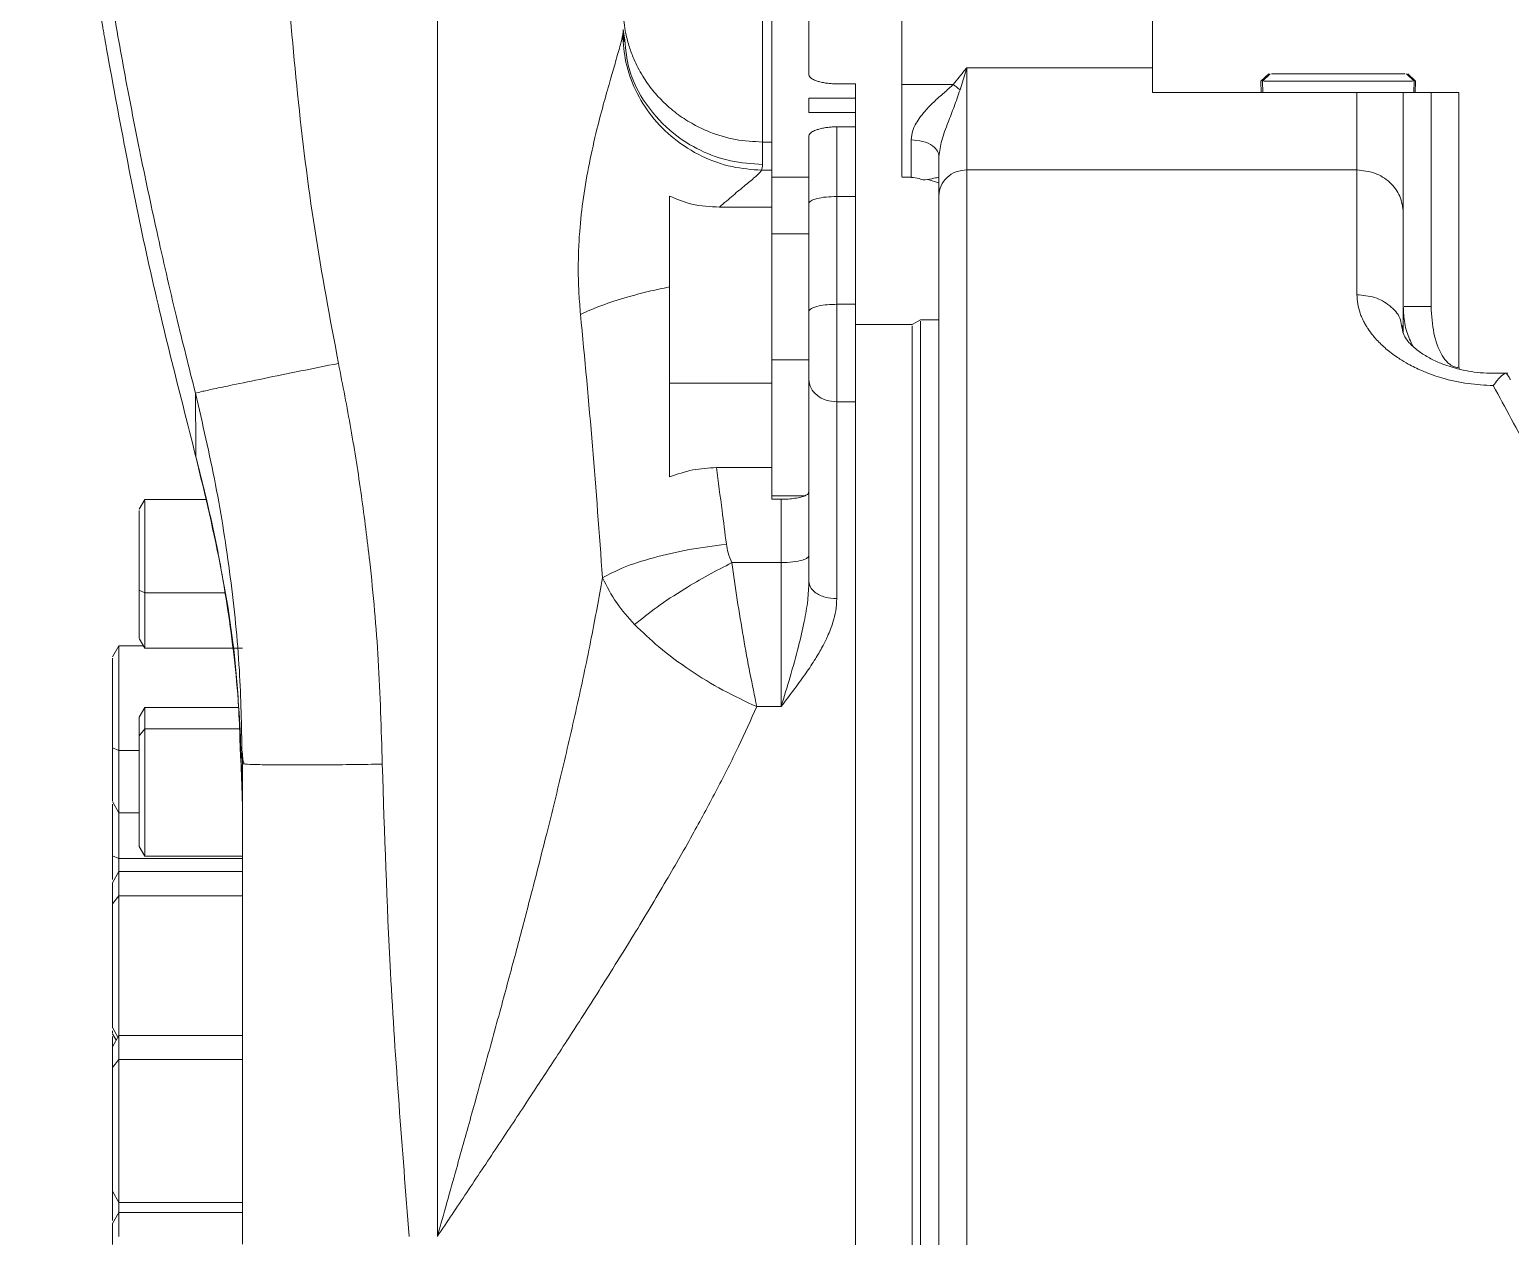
# Model space of a CAD drawing. Header units: millimetres. Extents: x 169 to 14583, y -399 to 10804.
# Drawn here: x 9050.1 to 9209.5, y 2136.5 to 2266.4 of the extents above; entities that cross this region are included whole.
import ezdxf

# ---------------------------------------------------------------- set-up
doc = ezdxf.new("R2010")
doc.units = ezdxf.units.MM
doc.header["$LTSCALE"] = 35

msp = doc.modelspace()

# ---------------------------------------------------------------- linework, layer by layer
at = {"color": 7, "linetype": 'Continuous', "lineweight": 18}
for p, q in [((9170.967, 2288.159), (9170.967, 2262.308)), ((9143.967, 2260.507), (9143.967, 2286.159)), ((9133.967, 2261.547), (9133.967, 2272.212)), ((9114.029, 2265.097), (9113.964, 2266.278)), ((9113.967, 2266.415), (9114.14, 2265.284)), ((9150.241, 2259.936), (9150.967, 2262.308)), ((9150.967, 2262.308), (9170.967, 2262.308)), ((9183.492, 2261.659), (9182.64, 2260.849)), ((9183.636, 2261.659), (9182.8, 2260.849)), ((9199.135, 2260.849), (9198.299, 2261.659)), ((9199.295, 2260.849), (9198.442, 2261.659)), ((9136.967, 2260.58), (9138.967, 2260.58)), ((9138.967, 2259.022), (9138.967, 2260.58)), ((9149.515, 2260.507), (9143.967, 2260.507)), ((9170.967, 2259.659), (9192.967, 2259.659)), ((9182.64, 2260.849), (9182.677, 2259.659)), ((9182.8, 2260.849), (9182.836, 2259.659)), ((9199.098, 2259.659), (9199.135, 2260.849)), ((9199.258, 2259.659), (9199.295, 2260.849)), ((9200.967, 2259.659), (9200.967, 2236.587)), ((9203.967, 2259.659), (9203.967, 2230.104)), ((9138.967, 2259.022), (9133.967, 2259.022)), ((9133.967, 2259.022), (9133.967, 2257.5)), ((9138.967, 2257.5), (9138.967, 2259.022)), ((9138.967, 2257.5), (9133.967, 2257.5)), ((9138.967, 2255.942), (9138.967, 2257.5)), ((9133.967, 2250.524), (9133.967, 2254.975)), ((9138.967, 2255.942), (9136.967, 2255.942)), ((9128.967, 2254.314), (9128.967, 2251.905)), ((9128.967, 2254.314), (9129.967, 2254.314)), ((9129.967, 2254.314), (9129.967, 2251.27)), ((9128.88, 2251.27), (9129.967, 2251.27)), ((9133.967, 2250.524), (9129.967, 2250.524)), ((9143.967, 2250.538), (9144.967, 2250.538)), ((9147.967, 2249.923), (9146.776, 2250.293)), ((9147.967, 2250.535), (9147.809, 2250.497)), ((9150.967, 2251.302), (9192.967, 2251.302)), ((9136.967, 2236.838), (9136.967, 2248.446)), ((9136.967, 2248.446), (9138.967, 2248.446)), ((9138.967, 2236.838), (9138.967, 2248.446)), ((9124.345, 2247.299), (9129.967, 2247.299)), ((9129.967, 2247.299), (9129.967, 2228.341)), ((9129.967, 2244.42), (9133.967, 2244.42)), ((9133.967, 2230.878), (9133.967, 2244.42)), ((9118.967, 2238.708), (9118.967, 2218.248)), ((9136.967, 2236.838), (9138.967, 2236.838)), ((9145.101, 2234.659), (9138.967, 2234.659)), ((9145.967, 2235.159), (9145.096, 2234.656)), ((9147.967, 2235.159), (9145.967, 2235.159)), ((9197.78, 2234.57), (9197.967, 2233.804)), ((9133.967, 2230.878), (9129.967, 2230.878)), ((9203.99, 2229.859), (9203.967, 2230.231)), ((9118.967, 2228.341), (9129.967, 2228.341)), ((9136.967, 2226.349), (9138.967, 2226.349)), ((9124.006, 2219.26), (9129.967, 2219.26)), ((9129.967, 2219.26), (9129.967, 2215.846)), ((9133.967, 2209.788), (9133.967, 2216.698)), ((9062.467, 2215.81), (9061.867, 2214.77)), ((9068.988, 2215.81), (9062.467, 2215.81)), ((9133.565, 2216.226), (9129.967, 2216.226)), ((9129.967, 2215.846), (9130.967, 2215.846)), ((9130.967, 2215.846), (9130.967, 2209.027)), ((9125.681, 2209.027), (9130.967, 2209.027)), ((9061.867, 2206.044), (9062.467, 2205.78)), ((9062.467, 2205.78), (9071.035, 2205.78)), ((9061.867, 2200.849), (9062.467, 2199.81)), ((9059.667, 2200.078), (9058.967, 2198.866)), ((9062.312, 2200.078), (9059.667, 2200.078)), ((9062.467, 2199.81), (9071.842, 2199.81)), ((9071.855, 2199.81), (9072.967, 2199.81)), ((9062.467, 2193.43), (9061.867, 2192.39)), ((9072.522, 2193.43), (9062.467, 2193.43)), ((9128.36, 2193.519), (9130.967, 2193.519)), ((9062.467, 2191.117), (9061.867, 2190.378)), ((9072.625, 2191.117), (9062.467, 2191.117)), ((9058.967, 2189.103), (9059.667, 2188.795)), ((9059.667, 2188.795), (9061.867, 2188.795)), ((9072.967, 2182.971), (9072.808, 2187.978)), ((9072.967, 2187.394), (9072.932, 2188.465)), ((9058.967, 2183.29), (9059.667, 2182.078)), ((9059.667, 2182.078), (9061.867, 2182.078)), ((9061.867, 2178.469), (9062.467, 2177.43)), ((9058.967, 2177.462), (9059.667, 2177.155)), ((9058.967, 2174.894), (9058.967, 2177.462)), ((9059.667, 2177.155), (9072.967, 2177.155)), ((9059.667, 2175.762), (9059.667, 2177.155)), ((9062.467, 2177.43), (9072.967, 2177.43)), ((9059.667, 2175.762), (9058.967, 2174.55)), ((9072.967, 2175.762), (9059.667, 2175.762)), ((9059.667, 2173.16), (9058.967, 2172.298)), ((9072.967, 2173.16), (9059.667, 2173.16)), ((9058.967, 2158.975), (9059.563, 2157.943)), ((9058.967, 2158.287), (9059.364, 2157.599)), ((9059.667, 2158.123), (9058.967, 2156.911)), ((9072.967, 2158.123), (9059.667, 2158.123)), ((9059.667, 2155.521), (9058.967, 2154.659)), ((9072.967, 2155.521), (9059.667, 2155.521)), ((9058.967, 2141.336), (9059.667, 2140.123)), ((9059.667, 2140.123), (9072.967, 2140.123)), ((9059.667, 2139.074), (9058.967, 2137.861)), ((9072.967, 2139.074), (9059.667, 2139.074))]:
    msp.add_line(p, q, dxfattribs=at)
msp.add_arc((9144.967, 2247.507), 3, 72.80815, 90, dxfattribs=at)
for points in [[(9093.967, 2394.018), (9093.967, 2383.442), (9093.967, 2362.29), (9093.967, 2330.315), (9093.967, 2298.201), (9093.967, 2265.962), (9093.967, 2233.636), (9093.967, 2201.258), (9093.967, 2168.858), (9093.967, 2147.276), (9093.967, 2136.485)], [(9150.967, 2251.302), (9150.967, 2251.855), (9150.967, 2252.96), (9150.967, 2255.645), (9150.967, 2258.823), (9150.967, 2261.146), (9150.967, 2262.308)], [(9192.967, 2259.659), (9192.967, 2258.757), (9192.967, 2256.954), (9192.967, 2254.592), (9192.967, 2252.599), (9192.967, 2251.735), (9192.967, 2251.302)], [(9136.967, 2248.446), (9136.967, 2249.08), (9136.967, 2250.349), (9136.967, 2252.298), (9136.967, 2254.205), (9136.967, 2255.363), (9136.967, 2255.942)], [(9147.967, 2248.551), (9148.012, 2248.911), (9148.102, 2249.632), (9148.796, 2250.542), (9149.788, 2251.178), (9150.574, 2251.261), (9150.967, 2251.302)], [(9150.967, 2020.872), (9150.967, 2023.08), (9150.967, 2027.497), (9150.967, 2035.203), (9150.967, 2043.622), (9150.967, 2052.768), (9150.967, 2062.544), (9150.967, 2072.879), (9150.967, 2083.685), (9150.967, 2094.876), (9150.967, 2106.362), (9150.967, 2118.048), (9150.967, 2129.841), (9150.967, 2141.644), (9150.967, 2153.362), (9150.967, 2164.901), (9150.967, 2176.166), (9150.967, 2187.066), (9150.967, 2197.512), (9150.967, 2207.421), (9150.967, 2216.712), (9150.967, 2225.308), (9150.967, 2233.146), (9150.967, 2240.139), (9150.967, 2246.318), (9150.967, 2249.641), (9150.967, 2251.302)], [(9192.967, 2251.302), (9192.967, 2250.033), (9192.967, 2247.496), (9192.967, 2243.007), (9192.967, 2239.587), (9192.967, 2237.877)], [(9192.967, 2251.302), (9193.622, 2251.233), (9194.933, 2251.095), (9196.585, 2250.035), (9197.742, 2248.519), (9197.892, 2247.317), (9197.967, 2246.717)], [(9133.967, 2247.685), (9134.012, 2247.785), (9134.102, 2247.984), (9134.796, 2248.236), (9135.788, 2248.412), (9136.574, 2248.434), (9136.967, 2248.446)], [(9136.967, 2226.349), (9136.967, 2227.009), (9136.967, 2228.331), (9136.967, 2231.005), (9136.967, 2233.929), (9136.967, 2235.868), (9136.967, 2236.838)], [(9133.967, 2228.735), (9134.012, 2228.422), (9134.102, 2227.797), (9134.796, 2227.008), (9135.788, 2226.456), (9136.574, 2226.384), (9136.967, 2226.349)], [(9136.967, 2205.147), (9136.967, 2207.739), (9136.967, 2212.924), (9136.967, 2220.024), (9136.967, 2224.24), (9136.967, 2226.349)], [(9130.967, 2209.027), (9130.967, 2207.708), (9130.967, 2205.071), (9130.967, 2201.022), (9130.967, 2197.077), (9130.967, 2194.705), (9130.967, 2193.519)]]:
    msp.add_open_spline(points, degree=3, dxfattribs=at)
for points, knots in [([(9067.905, 2227.287), (9067.218, 2230.018), (9065.757, 2235.821), (9063.755, 2244.546), (9061.879, 2253.393), (9060.221, 2261.95), (9058.755, 2270.277), (9057.494, 2278.225), (9056.433, 2285.699), (9055.396, 2293.929), (9054.448, 2302.814), (9053.652, 2312.276), (9053.108, 2320.993), (9052.755, 2329.106), (9052.657, 2334.305), (9052.609, 2336.825)], [0, 0, 0, 0, 0.0760812, 0.1616656, 0.2418431, 0.3204312, 0.3971445, 0.4702849, 0.5378442, 0.6010999, 0.6944379, 0.7793906, 0.8580519, 0.9312057, 1, 1, 1, 1]), ([(9083.312, 2230.479), (9082.408, 2235.296), (9080.601, 2244.92), (9078.812, 2259.47), (9077.603, 2274.024), (9076.828, 2291.322), (9076.579, 2311.334), (9076.453, 2326.445), (9076.39, 2333.996)], [0, 0, 0, 0, 0.1408703, 0.2814263, 0.4216432, 0.5615384, 0.7808991, 1, 1, 1, 1]), ([(9058.25, 2264.835), (9058.232, 2264.942), (9058.187, 2265.206), (9058.107, 2265.679), (9058.009, 2266.253), (9057.894, 2266.926), (9057.752, 2267.766), (9057.576, 2268.803), (9057.375, 2269.99), (9057.169, 2271.203), (9056.964, 2272.415), (9056.801, 2273.382), (9056.624, 2274.432), (9056.383, 2275.86), (9056.07, 2277.722), (9055.769, 2279.517), (9055.552, 2280.816), (9055.42, 2281.605), (9055.281, 2282.439), (9055.088, 2283.595), (9054.816, 2285.237), (9054.531, 2286.961), (9054.258, 2288.616), (9053.998, 2290.201), (9053.736, 2291.803), (9053.475, 2293.412), (9053.216, 2295.016), (9052.974, 2296.528), (9052.616, 2298.774), (9052.167, 2301.639), (9051.664, 2304.936), (9051.234, 2307.853), (9050.821, 2310.787), (9050.458, 2313.58), (9050.174, 2316.085), (9050.094, 2317.203), (9050.054, 2317.758)], [0, 0, 0, 0, 0.0045987, 0.0113405, 0.0203183, 0.0292363, 0.0401752, 0.0563152, 0.0736545, 0.090981, 0.1082952, 0.1255967, 0.1325324, 0.1534915, 0.1871171, 0.213174, 0.2318166, 0.2441724, 0.2479924, 0.2687632, 0.2955952, 0.3217165, 0.3471268, 0.3718262, 0.3958145, 0.423173, 0.4495433, 0.4749254, 0.4993188, 0.5652341, 0.6290112, 0.6906477, 0.7501407, 0.8347459, 0.9180347, 1, 1, 1, 1]), ([(9128.967, 2272.628), (9128.967, 2271.178), (9128.967, 2268.279), (9128.967, 2263.89), (9128.967, 2260.22), (9128.967, 2257.428), (9128.967, 2255.414), (9128.967, 2254.681), (9128.967, 2254.314)], [0, 0, 0, 0, 0.1865539, 0.3731079, 0.5596618, 0.7064412, 0.8532206, 1, 1, 1, 1]), ([(9129.967, 2254.314), (9129.967, 2254.807), (9129.967, 2255.792), (9129.967, 2258.714), (9129.967, 2262.151), (9129.967, 2265.751), (9129.967, 2269.227), (9129.967, 2271.494), (9129.967, 2272.628)], [0, 0, 0, 0, 0.1865539, 0.3731079, 0.5596618, 0.7064412, 0.8532206, 1, 1, 1, 1]), ([(9113.967, 2268.824), (9113.986, 2268.269), (9114.018, 2267.319), (9114.258, 2265.883), (9114.598, 2264.578), (9115.175, 2263.034), (9115.996, 2261.447), (9117.109, 2259.877), (9118.399, 2258.469), (9119.866, 2257.235), (9121.511, 2256.188), (9123.549, 2255.229), (9126.036, 2254.472), (9127.999, 2254.366), (9128.967, 2254.314)], [0, 0, 0, 0, 0.0730151, 0.1250541, 0.1912879, 0.2501118, 0.341009, 0.4243111, 0.5001475, 0.5882505, 0.6713549, 0.7501848, 0.8767894, 1, 1, 1, 1]), ([(9113.917, 2265.866), (9113.846, 2265.54), (9113.731, 2265.018), (9113.439, 2263.954), (9113.094, 2262.742), (9112.582, 2260.994), (9111.89, 2258.562), (9111.092, 2255.539), (9110.303, 2252.076), (9109.658, 2248.382), (9109.297, 2245.153), (9109.145, 2242.434), (9109.12, 2240.198), (9109.188, 2237.967), (9109.314, 2236.495), (9109.377, 2235.757)], [0, 0, 0, 0, 0.0663173, 0.106046, 0.1490876, 0.2202221, 0.3045722, 0.4020964, 0.5157907, 0.6280963, 0.7365418, 0.8025076, 0.8681992, 0.9339268, 1, 1, 1, 1]), ([(9113.967, 2266.415), (9113.965, 2266.312), (9113.96, 2266.129), (9113.93, 2265.946), (9113.917, 2265.866)], [0, 0, 0, 0, 0.5599854, 1, 1, 1, 1]), ([(9113.917, 2265.866), (9113.99, 2264.879), (9114.141, 2262.843), (9115.215, 2259.84), (9116.958, 2257.012), (9119.396, 2254.551), (9122.355, 2252.699), (9125.595, 2251.527), (9127.808, 2251.354), (9128.88, 2251.27)], [0, 0, 0, 0, 0.130864, 0.2701652, 0.4152216, 0.5625662, 0.7152049, 0.8620894, 1, 1, 1, 1]), ([(9067.962, 2220.432), (9066.101, 2227.713), (9062.343, 2242.415), (9059.623, 2257.315), (9058.25, 2264.835)], [0, 0, 0, 0, 0.4952866, 1, 1, 1, 1]), ([(9114.14, 2265.284), (9114.241, 2264.25), (9114.479, 2261.801), (9116.32, 2258.273), (9119.052, 2255.296), (9122.24, 2253.313), (9125.511, 2252.128), (9127.815, 2251.98), (9128.967, 2251.905)], [0, 0, 0, 0, 0.1434532, 0.3398918, 0.5363303, 0.6908869, 0.8454434, 1, 1, 1, 1]), ([(9133.967, 2261.547), (9134.023, 2261.412), (9134.114, 2261.194), (9134.615, 2260.951), (9135.06, 2260.81), (9135.497, 2260.706), (9135.991, 2260.632), (9136.48, 2260.587), (9136.808, 2260.582), (9136.967, 2260.58)], [0, 0, 0, 0, 0.300228, 0.4840734, 0.5866727, 0.7108919, 0.8156023, 0.9102911, 1, 1, 1, 1]), ([(9150.967, 2262.308), (9150.694, 2261.974), (9150.206, 2261.377), (9149.727, 2260.773), (9149.515, 2260.507)], [0, 0, 0, 0, 0.5592943, 1, 1, 1, 1]), ([(9170.967, 2262.308), (9170.967, 2261.808), (9170.967, 2260.917), (9170.967, 2260.043), (9170.967, 2259.659)], [0, 0, 0, 0, 0.5601623, 1, 1, 1, 1]), ([(9183.779, 2261.659), (9183.849, 2261.659), (9184.058, 2261.659), (9185.577, 2261.659), (9188.027, 2261.659), (9190.967, 2261.659), (9193.907, 2261.659), (9196.358, 2261.659), (9197.876, 2261.659), (9198.085, 2261.659), (9198.155, 2261.659)], [0, 0, 0, 0, 0.0714716, 0.2142852, 0.3571469, 0.5000047, 0.6428664, 0.7857242, 0.9285857, 1, 1, 1, 1]), ([(9143.967, 2260.507), (9143.967, 2259.366), (9143.967, 2257.084), (9143.967, 2254.049), (9143.967, 2251.959), (9143.967, 2250.81), (9143.967, 2250.668), (9143.967, 2250.608)], [0, 0, 0, 0, 0.2292814, 0.4585627, 0.6878441, 0.8683316, 1, 1, 1, 1]), ([(9149.515, 2260.507), (9149.185, 2260.211), (9148.482, 2259.58), (9147.429, 2258.663), (9146.524, 2257.734), (9145.861, 2256.902), (9145.424, 2256.2), (9145.069, 2255.423), (9145.007, 2254.885), (9144.967, 2254.544)], [0, 0, 0, 0, 0.16491, 0.3507239, 0.5201595, 0.6522834, 0.7583508, 0.8467437, 1, 1, 1, 1]), ([(9147.967, 2252.755), (9148.048, 2253.326), (9148.224, 2254.572), (9148.932, 2256.357), (9149.623, 2258.151), (9150.03, 2259.328), (9150.241, 2259.936)], [0, 0, 0, 0, 0.2320165, 0.506609, 0.7447951, 1, 1, 1, 1]), ([(9150.241, 2259.936), (9150.111, 2260.039), (9149.873, 2260.226), (9149.627, 2260.42), (9149.515, 2260.507)], [0, 0, 0, 0, 0.5473956, 1, 1, 1, 1]), ([(9182.957, 2260.849), (9183.033, 2260.849), (9183.262, 2260.849), (9184.966, 2260.849), (9187.687, 2260.849), (9190.967, 2260.849), (9194.247, 2260.849), (9196.968, 2260.849), (9198.673, 2260.849), (9198.902, 2260.849), (9198.978, 2260.849)], [0, 0, 0, 0, 0.07142853, 0.21428568, 0.35714284, 0.5, 0.64285716, 0.78571432, 0.92857147, 1, 1, 1, 1]), ([(9197.967, 2259.659), (9197.891, 2259.659), (9197.739, 2259.658), (9196.739, 2259.66), (9195.684, 2259.656), (9194.52, 2259.661), (9193.574, 2259.66), (9192.967, 2259.659)], [0, 0, 0, 0, 0.2532309, 0.5056572, 0.6422789, 0.770244, 1, 1, 1, 1]), ([(9197.967, 2246.717), (9197.967, 2247.472), (9197.967, 2248.982), (9197.967, 2252.365), (9197.967, 2255.985), (9197.967, 2258.434), (9197.967, 2259.659)], [0, 0, 0, 0, 0.27985032, 0.5596845, 0.77984669, 1, 1, 1, 1]), ([(9197.967, 2259.659), (9198.013, 2259.659), (9198.106, 2259.659), (9198.795, 2259.659), (9199.79, 2259.659), (9200.575, 2259.659), (9200.967, 2259.659)], [0, 0, 0, 0, 0.2502322, 0.5000223, 0.7500215, 1, 1, 1, 1]), ([(9203.967, 2259.659), (9203.911, 2259.659), (9203.797, 2259.659), (9202.994, 2259.659), (9202.005, 2259.659), (9201.313, 2259.659), (9200.967, 2259.659)], [0, 0, 0, 0, 0.27961896, 0.55923791, 0.77961896, 1, 1, 1, 1]), ([(9136.967, 2255.942), (9136.805, 2255.94), (9136.478, 2255.936), (9135.994, 2255.897), (9135.503, 2255.816), (9135.064, 2255.715), (9134.615, 2255.561), (9134.114, 2255.332), (9134.023, 2255.112), (9133.967, 2254.975)], [0, 0, 0, 0, 0.0914214, 0.1838228, 0.2858471, 0.4135088, 0.5161023, 0.699865, 1, 1, 1, 1]), ([(9138.967, 2248.446), (9138.967, 2249.157), (9138.967, 2250.578), (9138.967, 2253.193), (9138.967, 2254.9), (9138.967, 2255.942)], [0, 0, 0, 0, 0.28035597, 0.56071195, 1, 1, 1, 1]), ([(9144.967, 2254.544), (9145.392, 2254.512), (9146.277, 2254.447), (9147.283, 2253.963), (9147.869, 2253.361), (9147.935, 2252.951), (9147.967, 2252.755)], [0, 0, 0, 0, 0.2702613, 0.5624293, 0.7897364, 1, 1, 1, 1]), ([(9144.967, 2250.549), (9144.967, 2250.734), (9144.967, 2251.067), (9144.967, 2252.561), (9144.967, 2253.883), (9144.967, 2254.544)], [0, 0, 0, 0, 0.3833744, 0.6916872, 1, 1, 1, 1]), ([(9128.967, 2251.905), (9128.963, 2251.787), (9128.954, 2251.575), (9128.903, 2251.363), (9128.88, 2251.27)], [0, 0, 0, 0, 0.5599911, 1, 1, 1, 1]), ([(9147.967, 2252.755), (9147.967, 2251.792), (9147.967, 2250.072), (9147.967, 2249.016), (9147.967, 2248.551)], [0, 0, 0, 0, 0.55973302, 1, 1, 1, 1]), ([(9128.88, 2251.27), (9128.701, 2251.068), (9128.332, 2250.653), (9127.168, 2249.693), (9125.814, 2248.594), (9124.835, 2247.732), (9124.345, 2247.299)], [0, 0, 0, 0, 0.2363983, 0.4849581, 0.7419892, 1, 1, 1, 1]), ([(9129.967, 2251.27), (9129.967, 2250.86), (9129.967, 2250.04), (9129.967, 2248.213), (9129.967, 2247.299)], [0, 0, 0, 0, 0.49986886, 1, 1, 1, 1]), ([(9133.967, 2244.42), (9133.967, 2245.153), (9133.967, 2246.62), (9133.967, 2248.55), (9133.967, 2249.917), (9133.967, 2250.322), (9133.967, 2250.524)], [0, 0, 0, 0, 0.27961896, 0.55923792, 0.77961896, 1, 1, 1, 1]), ([(9147.809, 2250.497), (9147.747, 2250.481), (9147.563, 2250.435), (9146.735, 2250.264), (9146.142, 2250.218), (9145.854, 2250.374), (9145.853, 2250.375)], [0, 0, 0, 0, 0.2141344, 0.636142, 0.9981285, 1, 1, 1, 1]), ([(9124.345, 2247.299), (9123.336, 2247.345), (9121.465, 2247.429), (9119.755, 2248.161), (9118.967, 2248.498)], [0, 0, 0, 0, 0.5391366, 1, 1, 1, 1]), ([(9118.967, 2248.498), (9118.967, 2247.811), (9118.967, 2246.588), (9118.967, 2244.928), (9118.967, 2243.595), (9118.967, 2241.574), (9118.967, 2239.952), (9118.967, 2238.708)], [0, 0, 0, 0, 0.2213179, 0.3940191, 0.5122649, 0.6260161, 1, 1, 1, 1]), ([(9147.967, 2023.397), (9147.967, 2025.556), (9147.967, 2029.872), (9147.967, 2037.401), (9147.967, 2045.626), (9147.967, 2054.564), (9147.967, 2064.117), (9147.967, 2074.213), (9147.967, 2084.773), (9147.967, 2095.708), (9147.967, 2106.929), (9147.967, 2118.348), (9147.967, 2129.871), (9147.967, 2141.404), (9147.967, 2152.854), (9147.967, 2164.128), (9147.967, 2175.135), (9147.967, 2185.785), (9147.967, 2195.992), (9147.967, 2205.675), (9147.967, 2214.752), (9147.967, 2223.151), (9147.967, 2230.811), (9147.967, 2237.642), (9147.967, 2243.679), (9147.967, 2246.927), (9147.967, 2248.551)], [0, 0, 0, 0, 0.0416701, 0.0833312, 0.125, 0.1666692, 0.2083308, 0.25, 0.2916692, 0.3333307, 0.375, 0.4166692, 0.4583307, 0.5, 0.5416692, 0.5833307, 0.625, 0.6666692, 0.7083307, 0.75, 0.7916692, 0.8333307, 0.875, 0.9166679, 0.9583282, 1, 1, 1, 1]), ([(9197.967, 2233.804), (9197.967, 2235.192), (9197.967, 2237.967), (9197.967, 2242.416), (9197.967, 2245.086), (9197.967, 2246.717)], [0, 0, 0, 0, 0.2800255, 0.5600516, 1, 1, 1, 1]), ([(9109.377, 2235.757), (9110.108, 2236.083), (9111.563, 2236.731), (9114.12, 2237.552), (9116.61, 2238.216), (9118.192, 2238.546), (9118.967, 2238.708)], [0, 0, 0, 0, 0.2882348, 0.5732704, 0.7909231, 1, 1, 1, 1]), ([(9192.967, 2237.877), (9193.031, 2237.209), (9193.109, 2236.387), (9193.507, 2235.396), (9193.723, 2234.948), (9193.914, 2234.612), (9194.043, 2234.403), (9194.096, 2234.32), (9194.123, 2234.278), (9194.129, 2234.269), (9194.15, 2234.237), (9194.319, 2233.98), (9194.624, 2233.567), (9195.103, 2233.011), (9195.577, 2232.527), (9196.106, 2232.046), (9196.691, 2231.573), (9197.203, 2231.207), (9197.808, 2230.809), (9198.637, 2230.314), (9199.811, 2229.738), (9201.038, 2229.256), (9202.672, 2228.729), (9204.852, 2228.237), (9206.752, 2228.139), (9207.661, 2228.092)], [0, 0, 0, 0, 0.1439502, 0.1769625, 0.2134337, 0.2410274, 0.2505349, 0.2592909, 0.2593529, 0.2598468, 0.2612239, 0.2664416, 0.3166838, 0.353734, 0.3940323, 0.4305948, 0.470313, 0.5131721, 0.5274449, 0.5793521, 0.6553619, 0.7123153, 0.7596061, 0.8851198, 1, 1, 1, 1]), ([(9192.967, 2237.877), (9193.624, 2237.816), (9194.936, 2237.694), (9196.571, 2236.748), (9197.596, 2235.638), (9197.734, 2234.839), (9197.78, 2234.57)], [0, 0, 0, 0, 0.2850065, 0.570013, 0.8550194, 1, 1, 1, 1]), ([(9109.377, 2235.757), (9109.821, 2231.034), (9110.708, 2221.591), (9111.399, 2212.118), (9111.744, 2207.384)], [0, 0, 0, 0, 0.5001933, 1, 1, 1, 1]), ([(9133.967, 2236.077), (9134.024, 2236.189), (9134.137, 2236.412), (9134.94, 2236.662), (9135.929, 2236.812), (9136.621, 2236.829), (9136.967, 2236.838)], [0, 0, 0, 0, 0.279619, 0.5592379, 0.779619, 1, 1, 1, 1]), ([(9138.967, 2236.838), (9138.967, 2235.869), (9138.967, 2233.929), (9138.967, 2231.005), (9138.967, 2228.334), (9138.967, 2227.01), (9138.967, 2226.349)], [0, 0, 0, 0, 0.2499909, 0.4999959, 0.7499268, 1, 1, 1, 1]), ([(9197.967, 2236.587), (9197.999, 2235.993), (9198.049, 2235.079), (9198.364, 2233.632), (9198.756, 2232.843), (9199.005, 2232.34)], [0, 0, 0, 0, 0.4034862, 0.6204204, 1, 1, 1, 1]), ([(9200.967, 2236.587), (9200.541, 2236.587), (9199.655, 2236.587), (9198.662, 2236.587), (9198.134, 2236.587), (9198.073, 2236.587), (9198.055, 2236.587)], [0, 0, 0, 0, 0.3050272, 0.63477916, 0.89132649, 1, 1, 1, 1]), ([(9200.967, 2236.587), (9201.021, 2235.626), (9201.124, 2233.815), (9201.847, 2231.709), (9202.646, 2230.641), (9203.082, 2230.286), (9203.378, 2230.125), (9203.628, 2230.05), (9203.892, 2230.03), (9203.937, 2230.075), (9203.967, 2230.104)], [0, 0, 0, 0, 0.30775627, 0.58042807, 0.69315412, 0.74438029, 0.79407584, 0.8439449, 0.89497001, 1, 1, 1, 1]), ([(9145.101, 2035.537), (9145.101, 2037.135), (9145.101, 2040.329), (9145.101, 2046.586), (9145.101, 2053.819), (9145.101, 2062.048), (9145.101, 2071.14), (9145.101, 2080.989), (9145.101, 2091.468), (9145.101, 2102.446), (9145.101, 2113.786), (9145.101, 2125.343), (9145.101, 2136.974), (9145.101, 2148.532), (9145.101, 2159.872), (9145.101, 2170.85), (9145.101, 2181.329), (9145.101, 2191.177), (9145.101, 2200.271), (9145.101, 2208.495), (9145.101, 2215.747), (9145.101, 2221.936), (9145.101, 2226.978), (9145.101, 2230.834), (9145.101, 2233.368), (9145.101, 2234.621), (9145.101, 2234.527), (9145.101, 2234.496)], [0, 0, 0, 0, 0.0408163, 0.0816327, 0.122449, 0.1632653, 0.2040816, 0.244898, 0.2857143, 0.3265306, 0.3673469, 0.4081633, 0.4489796, 0.4897959, 0.5306123, 0.5714286, 0.6122449, 0.6530612, 0.6938776, 0.7346939, 0.7755102, 0.8163265, 0.8571429, 0.8979592, 0.9387755, 0.9795919, 1, 1, 1, 1]), ([(9145.967, 2035.075), (9145.967, 2036.68), (9145.967, 2039.89), (9145.967, 2046.177), (9145.967, 2053.445), (9145.967, 2061.714), (9145.967, 2070.85), (9145.967, 2080.747), (9145.967, 2091.276), (9145.967, 2102.308), (9145.967, 2113.702), (9145.967, 2125.315), (9145.967, 2137.003), (9145.967, 2148.616), (9145.967, 2160.01), (9145.967, 2171.042), (9145.967, 2181.571), (9145.967, 2191.467), (9145.967, 2200.605), (9145.967, 2208.869), (9145.967, 2216.155), (9145.967, 2222.374), (9145.967, 2227.441), (9145.967, 2231.316), (9145.967, 2233.862), (9145.967, 2235.121), (9145.967, 2235.027), (9145.967, 2234.995)], [0, 0, 0, 0, 0.0408163, 0.0816327, 0.122449, 0.1632653, 0.2040816, 0.244898, 0.2857143, 0.3265306, 0.3673469, 0.4081633, 0.4489796, 0.4897959, 0.5306123, 0.5714286, 0.6122449, 0.6530612, 0.6938776, 0.7346939, 0.7755102, 0.8163265, 0.8571429, 0.8979592, 0.9387755, 0.9795919, 1, 1, 1, 1]), ([(9209.211, 2229.435), (9208.21, 2229.413), (9206.359, 2229.371), (9203.922, 2229.828), (9202.105, 2230.42), (9200.717, 2231.073), (9199.564, 2231.794), (9198.571, 2232.667), (9197.875, 2233.664), (9197.88, 2234.24), (9197.883, 2234.547)], [0, 0, 0, 0, 0.1566374, 0.2894452, 0.3988998, 0.4861521, 0.5820384, 0.7008065, 0.8406552, 1, 1, 1, 1]), ([(9133.967, 2216.698), (9133.967, 2217.178), (9133.967, 2218.139), (9133.967, 2220.5), (9133.967, 2223.494), (9133.967, 2227.098), (9133.967, 2229.618), (9133.967, 2230.878)], [0, 0, 0, 0, 0.1867637, 0.3735275, 0.5602912, 0.7801456, 1, 1, 1, 1]), ([(9083.312, 2230.479), (9081.944, 2230.204), (9079.135, 2229.64), (9075.176, 2228.833), (9072.019, 2228.181), (9069.837, 2227.721), (9068.466, 2227.423), (9068.088, 2227.332), (9067.905, 2227.287)], [0, 0, 0, 0, 0.1820779, 0.3739427, 0.5688276, 0.7193996, 0.8639621, 1, 1, 1, 1]), ([(9088.026, 2187.328), (9087.919, 2191.064), (9087.711, 2198.346), (9086.855, 2207.983), (9085.809, 2216.281), (9084.694, 2223.403), (9083.77, 2228.134), (9083.312, 2230.479)], [0, 0, 0, 0, 0.2578265, 0.5024614, 0.6671512, 0.8350214, 1, 1, 1, 1]), ([(9207.661, 2228.092), (9207.974, 2228.505), (9208.568, 2229.287), (9208.913, 2229.377), (9209.076, 2229.419)], [0, 0, 0, 0, 0.5283515, 1, 1, 1, 1]), ([(9209.501, 2228.741), (9209.439, 2228.849), (9209.307, 2229.081), (9209.156, 2229.302), (9209.076, 2229.419)], [0, 0, 0, 0, 0.46596288, 1, 1, 1, 1]), ([(9129.967, 2228.341), (9129.967, 2227.575), (9129.967, 2226.037), (9129.967, 2223.671), (9129.967, 2221.356), (9129.967, 2219.956), (9129.967, 2219.26)], [0, 0, 0, 0, 0.2487255, 0.499896, 0.7511172, 1, 1, 1, 1]), ([(9207.661, 2228.092), (9208.95, 2225.71), (9211.605, 2220.803), (9216.071, 2212.55), (9221.042, 2203.364), (9225.573, 2194.991), (9229.451, 2187.826), (9232.525, 2182.147), (9235.723, 2176.237), (9239.043, 2170.102), (9242.482, 2163.749), (9246.033, 2157.186), (9249.693, 2150.425), (9254.357, 2141.807), (9260.007, 2131.367), (9266.589, 2119.207), (9273.123, 2107.138), (9279.564, 2095.242), (9285.866, 2083.598), (9291.976, 2072.309), (9297.873, 2061.408), (9301.55, 2054.605), (9303.388, 2051.205)], [0, 0, 0, 0, 0.0508455, 0.1047533, 0.1617221, 0.221751, 0.2529201, 0.2848545, 0.3175544, 0.3510199, 0.3852512, 0.4202486, 0.4560124, 0.4925431, 0.5561723, 0.6197397, 0.6832481, 0.7467004, 0.8100992, 0.8734473, 0.9367469, 1, 1, 1, 1]), ([(9067.905, 2227.287), (9067.917, 2225.991), (9067.941, 2223.398), (9067.955, 2221.421), (9067.962, 2220.432)], [0, 0, 0, 0, 0.4999181, 1, 1, 1, 1]), ([(9072.932, 2188.465), (9072.873, 2191.458), (9072.748, 2197.807), (9071.749, 2207.477), (9070.192, 2217.451), (9068.668, 2224.006), (9067.905, 2227.287)], [0, 0, 0, 0, 0.2288037, 0.4853865, 0.7424221, 1, 1, 1, 1]), ([(9138.967, 2226.349), (9138.967, 2224.007), (9138.967, 2219.318), (9138.967, 2211.285), (9138.967, 2202.618), (9138.967, 2193.314), (9138.967, 2183.47), (9138.967, 2173.157), (9138.967, 2162.481), (9138.967, 2151.535), (9138.967, 2140.41), (9138.967, 2129.194), (9138.967, 2117.992), (9138.967, 2106.911), (9138.967, 2096.04), (9138.967, 2085.466), (9138.967, 2075.284), (9138.967, 2065.597), (9138.967, 2056.478), (9138.967, 2048.006), (9138.967, 2040.248), (9138.967, 2033.29), (9138.967, 2027.182), (9138.967, 2021.979), (9138.967, 2017.717), (9138.967, 2014.439), (9138.967, 2012.216), (9138.967, 2011.03), (9138.967, 2011.029), (9138.967, 2011.028)], [0, 0, 0, 0, 0.03746146, 0.07500843, 0.11255211, 0.15001557, 0.18747545, 0.22502334, 0.2625676, 0.30003114, 0.33749102, 0.37503891, 0.41258317, 0.45004671, 0.48750659, 0.52505447, 0.56259874, 0.60006228, 0.63752216, 0.67507004, 0.7126143, 0.75007785, 0.78753773, 0.82508561, 0.86262987, 0.90009342, 0.9375533, 0.97510118, 1, 1, 1, 1]), ([(9067.946, 2220.456), (9068.94, 2216.333), (9070.925, 2208.092), (9072.48, 2197.197), (9072.688, 2190.467), (9072.765, 2187.977)], [0, 0, 0, 0, 0.3867035, 0.773038, 1, 1, 1, 1]), ([(9072.967, 2182.971), (9072.889, 2186.507), (9072.734, 2193.582), (9071.565, 2203.376), (9069.986, 2212.34), (9068.637, 2217.734), (9067.962, 2220.432)], [0, 0, 0, 0, 0.27973814, 0.55964172, 0.77973634, 1, 1, 1, 1]), ([(9118.967, 2218.248), (9119.793, 2218.54), (9121.405, 2219.11), (9123.153, 2219.211), (9124.006, 2219.26)], [0, 0, 0, 0, 0.5120136, 1, 1, 1, 1]), ([(9124.006, 2219.26), (9124.214, 2217.722), (9124.585, 2214.979), (9124.926, 2212.231), (9125.077, 2211.023)], [0, 0, 0, 0, 0.5602247, 1, 1, 1, 1]), ([(9133.967, 2216.698), (9133.951, 2216.606), (9133.916, 2216.419), (9133.684, 2216.291), (9133.565, 2216.226)], [0, 0, 0, 0, 0.4888164, 1, 1, 1, 1]), ([(9062.467, 2205.78), (9062.467, 2206.823), (9062.467, 2208.908), (9062.467, 2211.964), (9062.467, 2214.316), (9062.467, 2215.683), (9062.467, 2215.673), (9062.467, 2215.67)], [0, 0, 0, 0, 0.2151356, 0.4302712, 0.6454068, 0.8605424, 1, 1, 1, 1]), ([(9130.967, 2215.846), (9131.227, 2215.851), (9131.752, 2215.861), (9132.478, 2215.943), (9133.123, 2216.062), (9133.419, 2216.172), (9133.565, 2216.226)], [0, 0, 0, 0, 0.2481459, 0.5006167, 0.752409, 1, 1, 1, 1]), ([(9061.867, 2206.044), (9061.867, 2206.951), (9061.867, 2208.764), (9061.867, 2211.427), (9061.867, 2213.463), (9061.867, 2214.664), (9061.867, 2214.651), (9061.867, 2214.645)], [0, 0, 0, 0, 0.2150999, 0.4300357, 0.6450495, 0.8600568, 1, 1, 1, 1]), ([(9125.077, 2211.023), (9123.727, 2210.841), (9120.973, 2210.469), (9117.144, 2209.581), (9113.863, 2208.529), (9112.441, 2207.761), (9111.744, 2207.384)], [0, 0, 0, 0, 0.2451369, 0.4999999, 0.7548629, 1, 1, 1, 1]), ([(9125.681, 2209.027), (9125.523, 2209.378), (9125.232, 2210.019), (9125.125, 2210.71), (9125.077, 2211.023)], [0, 0, 0, 0, 0.5478676, 1, 1, 1, 1]), ([(9115.204, 2202.359), (9115.97, 2202.979), (9117.511, 2204.228), (9120.318, 2206.067), (9123.086, 2207.693), (9124.827, 2208.587), (9125.681, 2209.027)], [0, 0, 0, 0, 0.2816188, 0.5666422, 0.7871762, 1, 1, 1, 1]), ([(9128.36, 2193.519), (9128.113, 2194.699), (9127.618, 2197.061), (9126.903, 2200.995), (9126.235, 2205.047), (9125.866, 2207.699), (9125.681, 2209.027)], [0, 0, 0, 0, 0.2496277, 0.4994402, 0.749535, 1, 1, 1, 1]), ([(9130.967, 2209.027), (9131.407, 2209.041), (9132.288, 2209.07), (9133.274, 2209.274), (9133.862, 2209.524), (9133.932, 2209.7), (9133.967, 2209.788)], [0, 0, 0, 0, 0.279619, 0.5592379, 0.779619, 1, 1, 1, 1]), ([(9133.967, 2207.003), (9133.967, 2207.527), (9133.967, 2208.464), (9133.967, 2209.383), (9133.967, 2209.788)], [0, 0, 0, 0, 0.55998124, 1, 1, 1, 1]), ([(9111.744, 2207.384), (9111.353, 2205.232), (9110.536, 2200.741), (9109.075, 2193.879), (9107.46, 2186.855), (9105.707, 2179.705), (9104.009, 2173.094), (9102.35, 2166.813), (9100.74, 2160.844), (9099.163, 2155.102), (9097.569, 2149.346), (9095.89, 2143.338), (9094.647, 2138.909), (9093.967, 2136.485)], [0, 0, 0, 0, 0.0921851, 0.1924025, 0.2922237, 0.390522, 0.4953677, 0.5718453, 0.655783, 0.7471802, 0.8138466, 0.8981199, 1, 1, 1, 1]), ([(9111.744, 2207.384), (9112.201, 2206.472), (9113.076, 2204.727), (9114.516, 2203.124), (9115.204, 2202.359)], [0, 0, 0, 0, 0.5228191, 1, 1, 1, 1]), ([(9130.967, 2193.519), (9131.296, 2194.58), (9131.945, 2196.67), (9132.809, 2199.768), (9133.45, 2202.544), (9133.873, 2204.89), (9133.937, 2206.334), (9133.967, 2207.003)], [0, 0, 0, 0, 0.252881, 0.4982824, 0.6946358, 0.8585074, 1, 1, 1, 1]), ([(9136.967, 2205.147), (9136.542, 2205.18), (9135.657, 2205.248), (9134.651, 2205.75), (9134.065, 2206.374), (9133.999, 2206.799), (9133.967, 2207.003)], [0, 0, 0, 0, 0.2702609, 0.5624288, 0.789736, 1, 1, 1, 1]), ([(9061.867, 2200.974), (9061.867, 2200.942), (9061.867, 2200.817), (9061.867, 2201.688), (9061.867, 2203.475), (9061.867, 2205.188), (9061.867, 2206.044)], [0, 0, 0, 0, 0.1042506, 0.4028316, 0.7014211, 1, 1, 1, 1]), ([(9062.467, 2199.95), (9062.467, 2199.911), (9062.467, 2199.763), (9062.467, 2200.778), (9062.467, 2202.821), (9062.467, 2204.794), (9062.467, 2205.78)], [0, 0, 0, 0, 0.1049503, 0.4033002, 0.7016501, 1, 1, 1, 1]), ([(9130.967, 2193.519), (9131.455, 2194.157), (9132.378, 2195.364), (9133.625, 2197.071), (9134.633, 2198.584), (9135.4, 2199.898), (9136.056, 2201.217), (9136.551, 2202.51), (9136.898, 2203.872), (9136.944, 2204.715), (9136.967, 2205.147)], [0, 0, 0, 0, 0.1722027, 0.3254326, 0.4589793, 0.5724893, 0.6663927, 0.7944465, 0.8946731, 1, 1, 1, 1]), ([(9115.204, 2202.359), (9116.039, 2201.552), (9117.827, 2199.825), (9121.087, 2197.432), (9124.687, 2195.228), (9127.137, 2194.088), (9128.36, 2193.519)], [0, 0, 0, 0, 0.2325258, 0.4978725, 0.7492567, 1, 1, 1, 1]), ([(9059.667, 2188.795), (9059.667, 2189.57), (9059.667, 2191.12), (9059.667, 2193.483), (9059.667, 2195.671), (9059.667, 2197.552), (9059.667, 2198.978), (9059.667, 2199.905), (9059.667, 2200.016), (9059.667, 2200.07)], [0, 0, 0, 0, 0.1433933, 0.2867866, 0.43018, 0.5735733, 0.7169666, 0.8603599, 1, 1, 1, 1]), ([(9058.967, 2189.103), (9058.967, 2190.117), (9058.967, 2192.146), (9058.967, 2195.125), (9058.967, 2197.403), (9058.967, 2198.746), (9058.967, 2198.731), (9058.967, 2198.726)], [0, 0, 0, 0, 0.2150989, 0.4300512, 0.6450731, 0.8600893, 1, 1, 1, 1]), ([(9062.467, 2191.117), (9062.467, 2191.785), (9062.467, 2193.111), (9062.467, 2193.318), (9062.467, 2193.421)], [0, 0, 0, 0, 0.5035555, 1, 1, 1, 1]), ([(9093.967, 2136.485), (9095.017, 2138.058), (9097.163, 2141.272), (9100.347, 2146.046), (9103.431, 2150.699), (9106.455, 2155.306), (9109.582, 2160.133), (9112.491, 2164.715), (9115.559, 2169.671), (9118.505, 2174.576), (9121.51, 2179.834), (9124.101, 2184.642), (9126.388, 2189.156), (9127.713, 2192.087), (9128.36, 2193.519)], [0, 0, 0, 0, 0.08165788, 0.16686324, 0.24841827, 0.32418857, 0.40741076, 0.50092805, 0.56434901, 0.66770184, 0.75921368, 0.84224397, 0.92293564, 1, 1, 1, 1]), ([(9061.867, 2190.378), (9061.867, 2190.957), (9061.867, 2192.109), (9061.867, 2192.294), (9061.867, 2192.386)], [0, 0, 0, 0, 0.502329, 1, 1, 1, 1]), ([(9062.467, 2177.438), (9062.467, 2177.435), (9062.467, 2177.232), (9062.467, 2177.955), (9062.467, 2179.631), (9062.467, 2182.338), (9062.467, 2185.461), (9062.467, 2188.651), (9062.467, 2190.295), (9062.467, 2191.117)], [0, 0, 0, 0, 0.0023481, 0.1686234, 0.3348987, 0.501174, 0.6674494, 0.8337247, 1, 1, 1, 1]), ([(9061.867, 2178.473), (9061.867, 2178.472), (9061.867, 2178.296), (9061.867, 2178.937), (9061.867, 2180.381), (9061.867, 2182.744), (9061.867, 2185.457), (9061.867, 2188.23), (9061.867, 2189.662), (9061.867, 2190.378)], [0, 0, 0, 0, 0.001417, 0.1678502, 0.3342785, 0.5007117, 0.66714, 0.8335729, 1, 1, 1, 1]), ([(9058.967, 2183.43), (9058.967, 2183.394), (9058.967, 2183.254), (9058.967, 2184.229), (9058.967, 2186.228), (9058.967, 2188.145), (9058.967, 2189.103)], [0, 0, 0, 0, 0.1042974, 0.4028631, 0.7014362, 1, 1, 1, 1]), ([(9059.667, 2182.086), (9059.667, 2182.083), (9059.667, 2181.98), (9059.667, 2182.343), (9059.667, 2183.206), (9059.667, 2184.681), (9059.667, 2186.561), (9059.667, 2188.05), (9059.667, 2188.795)], [0, 0, 0, 0, 0.0052076, 0.2041661, 0.4031246, 0.602083, 0.8010415, 1, 1, 1, 1]), ([(9072.963, 2188.513), (9072.973, 2188.275), (9072.991, 2187.88), (9073.107, 2187.5), (9073.154, 2187.347)], [0, 0, 0, 0, 0.5997422, 1, 1, 1, 1]), ([(9088.026, 2187.328), (9086.994, 2187.313), (9084.864, 2187.281), (9081.731, 2187.251), (9078.787, 2187.24), (9076.242, 2187.249), (9074.348, 2187.28), (9073.176, 2187.329), (9073.035, 2187.373), (9072.967, 2187.394)], [0, 0, 0, 0, 0.1308851, 0.2702995, 0.4155124, 0.5629877, 0.7156583, 0.8624097, 1, 1, 1, 1]), ([(9072.967, 2135.65), (9072.967, 2137.461), (9072.967, 2141.303), (9072.967, 2147.245), (9072.967, 2153.468), (9072.967, 2159.847), (9072.967, 2165.714), (9072.967, 2170.843), (9072.967, 2175.198), (9072.967, 2179.341), (9072.967, 2183.426), (9072.967, 2186.098), (9072.967, 2187.394)], [0, 0, 0, 0, 0.1049593, 0.2227396, 0.3444623, 0.4658466, 0.5926474, 0.6846936, 0.7632264, 0.8451351, 0.9248743, 1, 1, 1, 1]), ([(9090.93, 2136.485), (9090.177, 2145.955), (9088.831, 2162.875), (9088.272, 2179.852), (9088.026, 2187.328)], [0, 0, 0, 0, 0.5596459, 1, 1, 1, 1]), ([(9058.967, 2177.462), (9058.967, 2178.488), (9058.967, 2180.413), (9058.967, 2182.189), (9058.967, 2183.019)], [0, 0, 0, 0, 0.5325022, 1, 1, 1, 1]), ([(9059.667, 2177.155), (9059.667, 2177.925), (9059.667, 2179.467), (9059.667, 2181.184), (9059.667, 2181.99), (9059.667, 2182.078)], [0, 0, 0, 0, 0.4712343, 0.9424687, 1, 1, 1, 1]), ([(9059.667, 2173.16), (9059.667, 2173.668), (9059.667, 2174.683), (9059.667, 2175.586), (9059.667, 2175.7), (9059.667, 2175.756)], [0, 0, 0, 0, 0.33568226, 0.67136452, 1, 1, 1, 1]), ([(9058.967, 2172.298), (9058.967, 2172.946), (9058.967, 2174.235), (9058.967, 2174.442), (9058.967, 2174.544)], [0, 0, 0, 0, 0.5024526, 1, 1, 1, 1]), ([(9058.967, 2158.98), (9058.967, 2158.978), (9058.967, 2158.781), (9058.967, 2159.499), (9058.967, 2161.114), (9058.967, 2163.758), (9058.967, 2166.793), (9058.967, 2169.895), (9058.967, 2171.497), (9058.967, 2172.298)], [0, 0, 0, 0, 0.0015118, 0.1679289, 0.3343416, 0.5007587, 0.6671715, 0.8335883, 1, 1, 1, 1]), ([(9059.667, 2158.123), (9059.667, 2158.377), (9059.667, 2158.896), (9059.667, 2160.368), (9059.667, 2162.251), (9059.667, 2164.453), (9059.667, 2166.812), (9059.667, 2169.16), (9059.667, 2171.376), (9059.667, 2172.565), (9059.667, 2173.16)], [0, 0, 0, 0, 0.1199251, 0.2456501, 0.371375, 0.4971, 0.622825, 0.74855, 0.874275, 1, 1, 1, 1]), ([(9058.967, 2158.427), (9058.967, 2158.368), (9058.967, 2158.264), (9058.967, 2158.516), (9058.967, 2158.625)], [0, 0, 0, 0, 0.5705159, 1, 1, 1, 1]), ([(9058.967, 2156.39), (9058.967, 2156.356), (9058.967, 2156.224), (9058.967, 2156.824), (9058.967, 2157.771), (9058.967, 2158.015)], [0, 0, 0, 0, 0.2059106, 0.7953583, 1, 1, 1, 1]), ([(9059.667, 2155.521), (9059.667, 2156.029), (9059.667, 2157.044), (9059.667, 2157.947), (9059.667, 2158.061), (9059.667, 2158.117)], [0, 0, 0, 0, 0.3356823, 0.6713645, 1, 1, 1, 1]), ([(9058.967, 2154.659), (9058.967, 2155.307), (9058.967, 2156.596), (9058.967, 2156.803), (9058.967, 2156.906)], [0, 0, 0, 0, 0.5024526, 1, 1, 1, 1]), ([(9058.967, 2141.341), (9058.967, 2141.34), (9058.967, 2141.142), (9058.967, 2141.86), (9058.967, 2143.475), (9058.967, 2146.119), (9058.967, 2149.154), (9058.967, 2152.256), (9058.967, 2153.858), (9058.967, 2154.659)], [0, 0, 0, 0, 0.0015118, 0.1679289, 0.3343416, 0.5007587, 0.6671715, 0.8335883, 1, 1, 1, 1]), ([(9059.667, 2140.13), (9059.667, 2140.128), (9059.667, 2140.026), (9059.667, 2140.389), (9059.667, 2141.252), (9059.667, 2142.724), (9059.667, 2144.613), (9059.667, 2146.814), (9059.667, 2149.174), (9059.667, 2151.521), (9059.667, 2153.737), (9059.667, 2154.927), (9059.667, 2155.521)], [0, 0, 0, 0, 0.0023271, 0.1131796, 0.2240322, 0.3348847, 0.4457373, 0.5565898, 0.6674424, 0.7782949, 0.8891475, 1, 1, 1, 1]), ([(9058.967, 2138.206), (9058.967, 2138.579), (9058.967, 2139.581), (9058.967, 2141.149), (9058.967, 2142.133)], [0, 0, 0, 0, 0.3724103, 1, 1, 1, 1]), ([(9059.667, 2139.074), (9059.667, 2139.256), (9059.667, 2139.569), (9059.667, 2139.961), (9059.667, 2140.123)], [0, 0, 0, 0, 0.5855829, 1, 1, 1, 1]), ([(9059.667, 2136.471), (9059.667, 2136.979), (9059.667, 2137.994), (9059.667, 2138.897), (9059.667, 2139.011), (9059.667, 2139.067)], [0, 0, 0, 0, 0.3356823, 0.6713645, 1, 1, 1, 1]), ([(9058.967, 2135.61), (9058.967, 2136.257), (9058.967, 2137.546), (9058.967, 2137.753), (9058.967, 2137.856)], [0, 0, 0, 0, 0.5024526, 1, 1, 1, 1])]:
    msp.add_open_spline(points, degree=3, knots=knots, dxfattribs=at)

doc.saveas('drawing.dxf')
